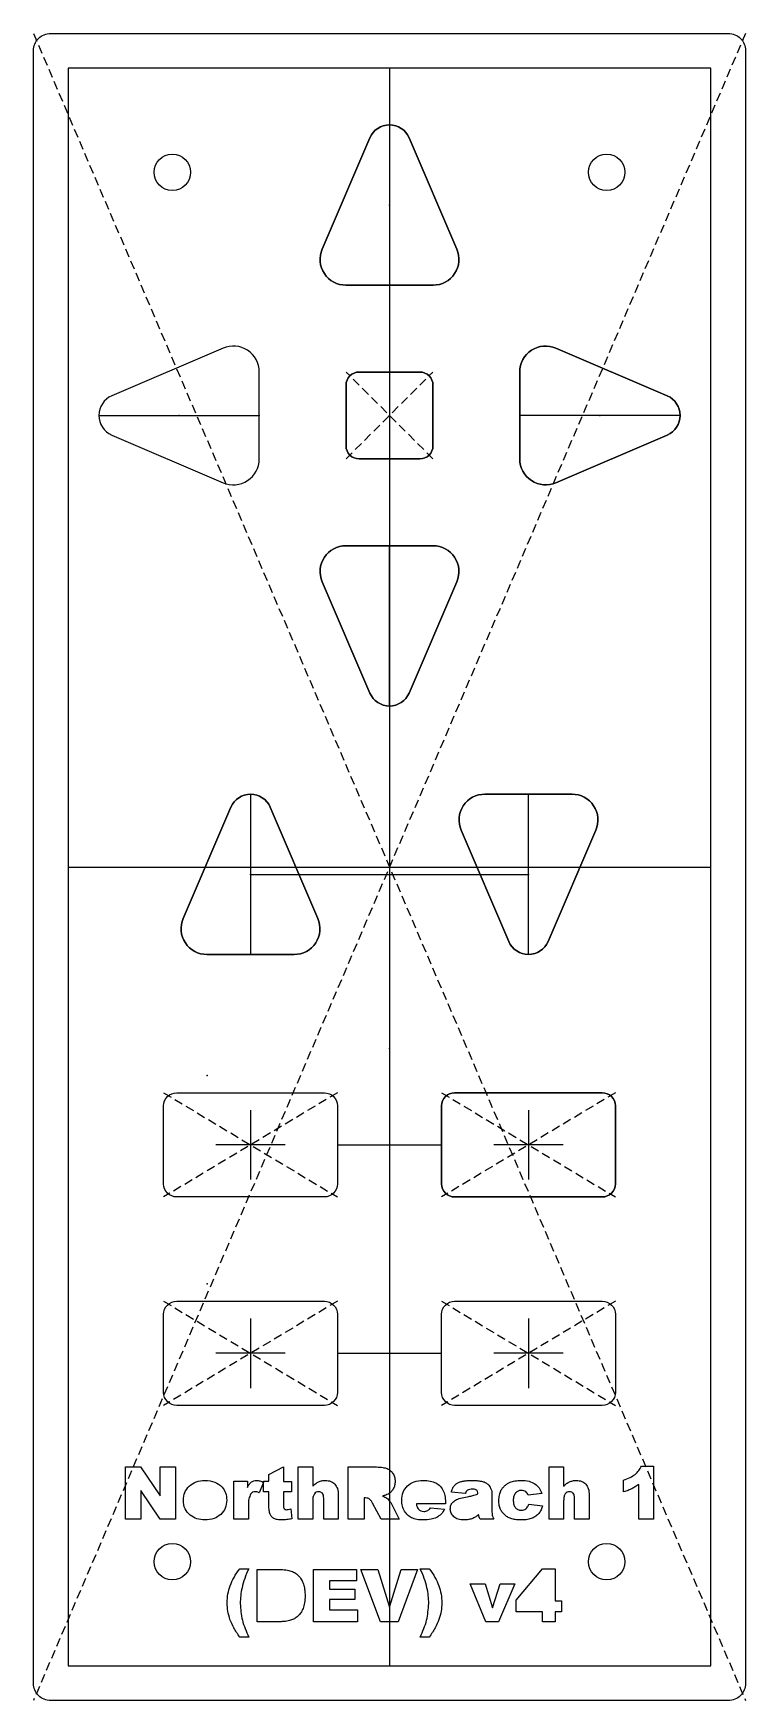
# Model space of a CAD drawing. Header units: millimetres. Extents: x 49.5 to 90.5, y -48 to 48.
import ezdxf

# ---------------------------------------------------------------- set-up
doc = ezdxf.new("R2010")
doc.units = ezdxf.units.MM
doc.linetypes.add('DASHED', pattern=[0.75, 0.5, -0.25])
doc.layers.get('0').update_dxf_attribs({"linetype": 'CONTINUOUS'})

msp = doc.modelspace()

# ---------------------------------------------------------------- linework, layer by layer
at = {"linetype": 'DASHED'}
for p, q in [((49.5, 48), (90.5, -48)), ((90.5, 48), (49.5, -48)), ((67.5, 23.5), (72.5, 28.5)), ((72.5, 23.5), (67.5, 28.5)), ((67, -13), (57, -19)), ((57, -13), (67, -19)), ((73, -13), (83, -19)), ((83, -13), (73, -19)), ((57, -25), (67, -31)), ((67, -25), (57, -31)), ((73, -25), (83, -31)), ((83, -25), (73, -31))]:
    msp.add_line(p, q, dxfattribs=at)
for p, q in [((70, 46), (70, -46)), ((70, 42.731), (70, 33.5)), ((53.269, 26), (62.5, 26)), ((86.731, 26), (77.5, 26)), ((70, 9.269), (70, 18.5)), ((62, 4.192), (62, -5.038)), ((62, 4.192), (62, -5.038)), ((78, -5.038), (78, 4.192)), ((51.5, 0), (88.5, 0)), ((62, -0.423), (78, -0.423)), ((62, -14), (62, -18)), ((78, -14), (78, -18)), ((64, -16), (60, -16)), ((67, -16), (73, -16)), ((80, -16), (76, -16)), ((62, -26), (62, -30)), ((78, -26), (78, -30)), ((64, -28), (60, -28)), ((67, -28), (73, -28)), ((80, -28), (76, -28)), ((63.061, -34.972), (63.896, -34.545)), ((63.896, -34.545), (63.896, -35.372)), ((64.751, -37.545), (64.751, -34.545)), ((64.751, -34.545), (65.584, -34.545)), ((65.584, -34.545), (65.584, -35.65)), ((67.614, -37.545), (67.614, -34.545)), ((67.614, -34.545), (69.159, -34.545)), ((79.192, -37.545), (79.193, -34.545)), ((79.193, -34.545), (80.025, -34.545)), ((80.025, -34.545), (80.025, -35.65)), ((84.505, -34.494), (85.195, -34.494)), ((85.195, -34.494), (85.194, -37.546)), ((61.039, -37.545), (61.039, -35.371)), ((61.039, -35.371), (61.819, -35.371)), ((61.819, -35.371), (61.819, -35.727)), ((62.75, -35.437), (62.492, -36.03)), ((62.754, -35.979), (62.754, -35.371)), ((62.754, -35.371), (63.061, -35.371)), ((63.061, -35.371), (63.061, -34.972)), ((63.896, -35.372), (64.354, -35.372)), ((64.354, -35.372), (64.354, -35.979)), ((83.476, -35.982), (83.476, -35.299)), ((63.061, -35.979), (62.754, -35.979)), ((63.061, -36.745), (63.061, -35.979)), ((64.354, -35.979), (63.896, -35.979)), ((63.896, -35.979), (63.896, -36.751)), ((66.212, -37.545), (66.212, -36.35)), ((67.049, -36.164), (67.049, -37.545)), ((68.545, -36.327), (68.545, -37.545)), ((68.627, -36.327), (68.545, -36.327)), ((74.361, -36.076), (73.565, -35.992)), ((75.898, -36.123), (75.898, -37.083)), ((78.767, -36.07), (77.983, -36.174)), ((80.654, -37.545), (80.654, -36.35)), ((81.491, -36.164), (81.491, -37.546)), ((84.351, -37.546), (84.351, -35.546)), ((61.876, -36.816), (61.876, -37.545)), ((64.323, -36.951), (64.385, -37.526)), ((65.584, -36.501), (65.584, -37.545)), ((69.517, -37.545), (69.022, -36.628)), ((70.117, -36.675), (70.565, -37.545)), ((73.219, -36.665), (71.549, -36.665)), ((72.351, -36.907), (73.172, -36.982)), ((73.219, -36.571), (73.219, -36.665)), ((78.018, -36.696), (78.81, -36.786)), ((80.025, -36.502), (80.025, -37.545)), ((61.876, -37.545), (61.039, -37.545)), ((65.584, -37.545), (64.751, -37.545)), ((67.049, -37.545), (66.212, -37.545)), ((68.545, -37.545), (67.614, -37.545)), ((70.565, -37.545), (69.517, -37.545)), ((76.002, -37.545), (75.22, -37.545)), ((80.025, -37.545), (79.192, -37.545)), ((81.491, -37.546), (80.654, -37.545)), ((85.194, -37.546), (84.351, -37.546)), ((61.377, -40.403), (61.897, -40.403)), ((62.38, -43.455), (62.38, -40.455)), ((62.38, -40.455), (63.757, -40.455)), ((71.771, -40.404), (72.291, -40.404)), ((63.757, -43.455), (62.38, -43.455)), ((61.897, -44.337), (61.377, -44.337)), ((72.291, -44.337), (71.771, -44.337))]:
    msp.add_line(p, q)
for points in [[(50.5, 48), (89.5, 48, -0.414214), (90.5, 47), (90.5, -47, -0.414214), (89.5, -48), (50.5, -48, -0.414214), (49.5, -47), (49.5, 47, -0.414214)], [(66.124, 35.577, 0.538437), (67.493, 33.5), (72.507, 33.5, 0.538437), (73.876, 35.577), (71.129, 41.986, 0.659396), (68.871, 41.986)], [(67.493, 33.5, -0.538437), (66.124, 35.577), (68.871, 41.986, -0.659396), (71.129, 41.986), (73.876, 35.577, -0.538437), (72.507, 33.5)], [(54.014, 27.129, 0.659396), (54.014, 24.871), (60.423, 22.124, 0.538437), (62.5, 23.493), (62.5, 28.507, 0.538437), (60.423, 29.876)], [(62.5, 23.493), (62.5, 28.507, 0.538437), (60.423, 29.876), (54.014, 27.129, 0.659396), (54.014, 24.871), (60.423, 22.124, 0.538437)], [(77.5, 23.493, 0.538437), (79.577, 22.124), (85.986, 24.871, 0.659396), (85.986, 27.129), (79.577, 29.876, 0.538437), (77.5, 28.507)], [(79.577, 22.124, -0.538437), (77.5, 23.493), (77.5, 28.507, -0.538437), (79.577, 29.876), (85.986, 27.129, -0.659396), (85.986, 24.871)], [(72.5, 27.75), (72.5, 24.25, -0.414214), (71.75, 23.5), (68.25, 23.5, -0.414214), (67.5, 24.25), (67.5, 27.75, -0.414214), (68.25, 28.5), (71.75, 28.5, -0.414214)], [(68.25, 28.5, 0.414214), (67.5, 27.75), (67.5, 24.25, 0.414214), (68.25, 23.5), (71.75, 23.5, 0.414214), (72.5, 24.25), (72.5, 27.75, 0.414214), (71.75, 28.5)], [(73.876, 16.423, 0.538437), (72.507, 18.5), (67.493, 18.5, 0.538437), (66.124, 16.423), (68.871, 10.014, 0.659396), (71.129, 10.014)], [(71.129, 10.014, -0.659396), (68.871, 10.014), (66.124, 16.423, -0.538437), (67.493, 18.5), (72.507, 18.5, -0.538437), (73.876, 16.423)], [(63.129, 3.448, 0.659396), (60.871, 3.448), (58.124, -2.962, 0.538437), (59.493, -5.038), (64.507, -5.038, 0.538437), (65.876, -2.962)], [(60.871, 3.448, -0.659396), (63.129, 3.448), (65.876, -2.962, -0.538437), (64.507, -5.038), (59.493, -5.038, -0.538437), (58.124, -2.962)], [(60.871, 3.448), (58.124, -2.962, 0.538437), (59.493, -5.038), (64.507, -5.038, 0.538437), (65.876, -2.962), (63.129, 3.448, 0.659396)], [(75.493, 4.192, 0.538437), (74.124, 2.116), (76.871, -4.294, 0.659396), (79.129, -4.294), (81.876, 2.116, 0.538437), (80.507, 4.192)], [(79.129, -4.294, -0.659396), (76.871, -4.294), (74.124, 2.116, -0.538437), (75.493, 4.192), (80.507, 4.192, -0.538437), (81.876, 2.116)], [(66.25, -19), (57.75, -19, -0.414214), (57, -18.25), (57, -13.75, -0.414214), (57.75, -13), (66.25, -13, -0.414214), (67, -13.75), (67, -18.25, -0.414214)], [(57.75, -13), (66.25, -13, -0.414214), (67, -13.75), (67, -18.25, -0.414214), (66.25, -19), (57.75, -19, -0.414214), (57, -18.25), (57, -13.75, -0.414214)], [(82.25, -19), (73.75, -19, -0.414214), (73, -18.25), (73, -13.75, -0.414214), (73.75, -13), (82.25, -13, -0.414214), (83, -13.75), (83, -18.25, -0.414214)], [(73, -18.25, 0.414214), (73.75, -19), (82.25, -19, 0.414214), (83, -18.25), (83, -13.75, 0.414214), (82.25, -13), (73.75, -13, 0.414214), (73, -13.75)], [(57, -30.25), (57, -25.75, -0.414214), (57.75, -25), (66.25, -25, -0.414214), (67, -25.75), (67, -30.25, -0.414214), (66.25, -31), (57.75, -31, -0.414214)], [(67, -25.75), (67, -30.25, -0.414214), (66.25, -31), (57.75, -31, -0.414214), (57, -30.25), (57, -25.75, -0.414214), (57.75, -25), (66.25, -25, -0.414214)], [(82.25, -31), (73.75, -31, -0.414214), (73, -30.25), (73, -25.75, -0.414214), (73.75, -25), (82.25, -25, -0.414214), (83, -25.75), (83, -30.25, -0.414214)], [(73, -30.25), (73, -25.75, -0.414214), (73.75, -25), (82.25, -25, -0.414214), (83, -25.75), (83, -30.25, -0.414214), (82.25, -31), (73.75, -31, -0.414214)]]:
    msp.add_lwpolyline(points, format="xyb", close=True)
for points in [[(51.5, -46), (88.5, -46), (88.5, 46), (51.5, 46)], [(55.677, -37.544), (54.806, -37.544), (54.806, -34.544), (55.671, -34.544), (56.801, -36.204), (56.801, -34.544), (57.675, -34.545), (57.675, -37.545), (56.801, -37.544), (55.677, -35.897)], [(68.155, -43.455), (65.626, -43.455), (65.626, -40.455), (68.11, -40.455), (68.11, -41.095), (66.555, -41.095), (66.555, -41.572), (67.998, -41.572), (67.997, -42.184), (66.555, -42.184), (66.555, -42.775), (68.155, -42.776)], [(70.496, -43.455), (69.491, -43.455), (68.358, -40.455), (69.328, -40.455), (70.003, -42.614), (70.668, -40.455), (71.609, -40.455)], [(79.527, -43.455), (78.8, -43.455), (78.8, -42.895), (77.282, -42.895), (77.282, -42.209), (78.8, -40.404), (79.527, -40.404), (79.527, -42.248), (79.903, -42.248), (79.903, -42.895), (79.527, -42.895)], [(76.283, -43.455), (75.544, -43.455), (74.64, -41.282), (75.508, -41.282), (75.929, -42.659), (76.365, -41.282), (77.206, -41.282)]]:
    msp.add_lwpolyline(points, close=True)
for centre in [(57.5, 40), (82.5, 40), (57.5, -40), (82.5, -40)]:
    msp.add_circle(centre, 1.05)
for points, knots in [([(69.159, -34.545), (69.286, -34.546), (69.508, -34.547), (69.724, -34.597), (69.816, -34.619)], [0, 0, 0, 0, 0.03795398, 0.06627782, 0.06627782, 0.06627782, 0.06627782]), ([(84.137, -34.969), (84.211, -34.901), (84.361, -34.764), (84.457, -34.585), (84.505, -34.494)], [0, 0, 0, 0, 0.03002778, 0.06047355, 0.06047355, 0.06047355, 0.06047355]), ([(58.469, -35.645), (58.595, -35.551), (58.864, -35.352), (59.198, -35.332), (59.375, -35.322)], [0, 0, 0, 0, 0.04630207, 0.09814684, 0.09814684, 0.09814684, 0.09814684]), ([(59.375, -35.322), (59.575, -35.333), (59.946, -35.353), (60.23, -35.591), (60.362, -35.701)], [0, 0, 0, 0, 0.0580752, 0.1082243, 0.1082243, 0.1082243, 0.1082243]), ([(61.819, -35.727), (61.853, -35.659), (61.912, -35.54), (62.009, -35.449), (62.05, -35.41)], [0, 0, 0, 0, 0.02258513, 0.03951902, 0.03951902, 0.03951902, 0.03951902]), ([(62.05, -35.41), (62.094, -35.385), (62.185, -35.331), (62.291, -35.325), (62.347, -35.322)], [0, 0, 0, 0, 0.01498636, 0.03135247, 0.03135247, 0.03135247, 0.03135247]), ([(62.347, -35.322), (62.412, -35.328), (62.553, -35.342), (62.681, -35.404), (62.75, -35.437)], [0, 0, 0, 0, 0.01949885, 0.0422143, 0.0422143, 0.0422143, 0.0422143]), ([(65.584, -35.65), (65.638, -35.597), (65.739, -35.497), (65.864, -35.429), (65.922, -35.398)], [0, 0, 0, 0, 0.02268313, 0.04230137, 0.04230137, 0.04230137, 0.04230137]), ([(65.922, -35.398), (65.982, -35.376), (66.11, -35.329), (66.247, -35.325), (66.319, -35.322)], [0, 0, 0, 0, 0.01917524, 0.04064369, 0.04064369, 0.04064369, 0.04064369]), ([(66.319, -35.322), (66.424, -35.329), (66.624, -35.342), (66.779, -35.469), (66.853, -35.529)], [0, 0, 0, 0, 0.03077457, 0.05857123, 0.05857123, 0.05857123, 0.05857123]), ([(69.816, -34.619), (69.888, -34.649), (70.033, -34.709), (70.132, -34.831), (70.182, -34.893)], [0, 0, 0, 0, 0.02306375, 0.04640308, 0.04640308, 0.04640308, 0.04640308]), ([(70.182, -34.893), (70.223, -34.965), (70.308, -35.115), (70.317, -35.288), (70.321, -35.378)], [0, 0, 0, 0, 0.02439496, 0.0510723, 0.0510723, 0.0510723, 0.0510723]), ([(70.321, -35.378), (70.318, -35.457), (70.311, -35.608), (70.246, -35.744), (70.215, -35.81)], [0, 0, 0, 0, 0.02342916, 0.04487085, 0.04487085, 0.04487085, 0.04487085]), ([(71.027, -35.638), (71.152, -35.546), (71.42, -35.35), (71.753, -35.332), (71.93, -35.323)], [0, 0, 0, 0, 0.0455454, 0.09745976, 0.09745976, 0.09745976, 0.09745976]), ([(71.93, -35.323), (72.071, -35.326), (72.325, -35.331), (72.561, -35.423), (72.667, -35.464)], [0, 0, 0, 0, 0.04189524, 0.07552958, 0.07552958, 0.07552958, 0.07552958]), ([(72.667, -35.464), (72.751, -35.516), (72.92, -35.621), (73.025, -35.789), (73.078, -35.873)], [0, 0, 0, 0, 0.0294099, 0.05872593, 0.05872593, 0.05872593, 0.05872593]), ([(73.694, -35.665), (73.727, -35.625), (73.797, -35.541), (73.89, -35.485), (73.939, -35.456)], [0, 0, 0, 0, 0.01534923, 0.03243383, 0.03243383, 0.03243383, 0.03243383]), ([(73.939, -35.456), (73.984, -35.435), (74.085, -35.389), (74.194, -35.369), (74.255, -35.358)], [0, 0, 0, 0, 0.01472592, 0.03311696, 0.03311696, 0.03311696, 0.03311696]), ([(74.255, -35.358), (74.324, -35.347), (74.468, -35.326), (74.613, -35.324), (74.688, -35.323)], [0, 0, 0, 0, 0.02103551, 0.04356236, 0.04356236, 0.04356236, 0.04356236]), ([(74.688, -35.323), (74.801, -35.324), (75.003, -35.325), (75.202, -35.353), (75.29, -35.366)], [0, 0, 0, 0, 0.0337824, 0.06037709, 0.06037709, 0.06037709, 0.06037709]), ([(75.29, -35.366), (75.362, -35.382), (75.5, -35.415), (75.614, -35.499), (75.669, -35.54)], [0, 0, 0, 0, 0.02178171, 0.0420602, 0.0420602, 0.0420602, 0.0420602]), ([(76.641, -35.618), (76.688, -35.577), (76.78, -35.5), (76.888, -35.448), (76.939, -35.423)], [0, 0, 0, 0, 0.0186344, 0.03577606, 0.03577606, 0.03577606, 0.03577606]), ([(76.939, -35.423), (77.031, -35.394), (77.234, -35.33), (77.447, -35.325), (77.564, -35.323)], [0, 0, 0, 0, 0.02877954, 0.06350521, 0.06350521, 0.06350521, 0.06350521]), ([(77.564, -35.323), (77.723, -35.326), (78.008, -35.332), (78.262, -35.458), (78.374, -35.513)], [0, 0, 0, 0, 0.04710304, 0.08413894, 0.08413894, 0.08413894, 0.08413894]), ([(78.374, -35.513), (78.461, -35.586), (78.641, -35.736), (78.724, -35.956), (78.767, -36.07)], [0, 0, 0, 0, 0.03342712, 0.06916951, 0.06916951, 0.06916951, 0.06916951]), ([(80.025, -35.65), (80.08, -35.597), (80.181, -35.498), (80.305, -35.43), (80.363, -35.399)], [0, 0, 0, 0, 0.02268322, 0.04230135, 0.04230135, 0.04230135, 0.04230135]), ([(80.363, -35.399), (80.423, -35.377), (80.552, -35.33), (80.688, -35.325), (80.76, -35.323)], [0, 0, 0, 0, 0.01917524, 0.04064333, 0.04064333, 0.04064333, 0.04064333]), ([(80.76, -35.323), (80.865, -35.33), (81.066, -35.343), (81.221, -35.47), (81.294, -35.53)], [0, 0, 0, 0, 0.03077469, 0.05857155, 0.05857155, 0.05857155, 0.05857155]), ([(83.476, -35.299), (83.605, -35.254), (83.84, -35.174), (84.044, -35.033), (84.137, -34.969)], [0, 0, 0, 0, 0.04070797, 0.07416219, 0.07416219, 0.07416219, 0.07416219]), ([(58.133, -36.464), (58.146, -36.307), (58.171, -35.998), (58.371, -35.761), (58.469, -35.645)], [0, 0, 0, 0, 0.04609738, 0.09045785, 0.09045785, 0.09045785, 0.09045785]), ([(58.53, -37.328), (58.414, -37.208), (58.18, -36.968), (58.149, -36.633), (58.133, -36.464)], [0, 0, 0, 0, 0.04832515, 0.09762911, 0.09762911, 0.09762911, 0.09762911]), ([(60.63, -36.452), (60.617, -36.61), (60.592, -36.92), (60.393, -37.158), (60.296, -37.274)], [0, 0, 0, 0, 0.04639005, 0.09074801, 0.09074801, 0.09074801, 0.09074801]), ([(60.362, -35.701), (60.44, -35.81), (60.6, -36.035), (60.62, -36.31), (60.63, -36.452)], [0, 0, 0, 0, 0.03951807, 0.08114234, 0.08114234, 0.08114234, 0.08114234]), ([(62.005, -36.104), (61.968, -36.194), (61.874, -36.421), (61.875, -36.667), (61.876, -36.816)], [0, 0, 0, 0, 0.02897988, 0.072993, 0.072993, 0.072993, 0.072993]), ([(62.259, -35.969), (62.207, -35.975), (62.105, -35.986), (62.038, -36.065), (62.005, -36.104)], [0, 0, 0, 0, 0.01491648, 0.02975702, 0.02975702, 0.02975702, 0.02975702]), ([(62.492, -36.03), (62.449, -36.013), (62.373, -35.982), (62.293, -35.973), (62.259, -35.969)], [0, 0, 0, 0, 0.0139792, 0.02422444, 0.02422444, 0.02422444, 0.02422444]), ([(65.678, -36.09), (65.651, -36.142), (65.584, -36.27), (65.584, -36.415), (65.584, -36.501)], [0, 0, 0, 0, 0.01750025, 0.04272962, 0.04272962, 0.04272962, 0.04272962]), ([(65.924, -35.975), (65.876, -35.98), (65.78, -35.989), (65.712, -36.056), (65.678, -36.09)], [0, 0, 0, 0, 0.01400686, 0.02784537, 0.02784537, 0.02784537, 0.02784537]), ([(66.137, -36.061), (66.108, -36.036), (66.047, -35.983), (65.966, -35.978), (65.924, -35.975)], [0, 0, 0, 0, 0.01115692, 0.02352109, 0.02352109, 0.02352109, 0.02352109]), ([(66.212, -36.35), (66.212, -36.29), (66.211, -36.187), (66.158, -36.098), (66.137, -36.061)], [0, 0, 0, 0, 0.01754781, 0.03029162, 0.03029162, 0.03029162, 0.03029162]), ([(66.853, -35.529), (66.91, -35.614), (67.038, -35.804), (67.045, -36.035), (67.049, -36.164)], [0, 0, 0, 0, 0.03005334, 0.06761996, 0.06761996, 0.06761996, 0.06761996]), ([(68.854, -36.397), (68.819, -36.377), (68.749, -36.336), (68.668, -36.33), (68.627, -36.327)], [0, 0, 0, 0, 0.01189778, 0.02404545, 0.02404545, 0.02404545, 0.02404545]), ([(69.022, -36.628), (68.995, -36.577), (68.95, -36.492), (68.882, -36.424), (68.854, -36.397)], [0, 0, 0, 0, 0.0171705, 0.02871733, 0.02871733, 0.02871733, 0.02871733]), ([(69.922, -36.102), (69.876, -36.126), (69.773, -36.178), (69.66, -36.206), (69.597, -36.221)], [0, 0, 0, 0, 0.01551818, 0.03473793, 0.03473793, 0.03473793, 0.03473793]), ([(69.597, -36.221), (69.646, -36.237), (69.73, -36.266), (69.806, -36.312), (69.838, -36.332)], [0, 0, 0, 0, 0.01535331, 0.02662328, 0.02662328, 0.02662328, 0.02662328]), ([(69.838, -36.332), (69.86, -36.35), (69.914, -36.398), (69.959, -36.455), (69.986, -36.489)], [0, 0, 0, 0, 0.00850749, 0.02160884, 0.02160884, 0.02160884, 0.02160884]), ([(70.215, -35.81), (70.176, -35.867), (70.097, -35.983), (69.981, -36.062), (69.922, -36.102)], [0, 0, 0, 0, 0.02064031, 0.04171121, 0.04171121, 0.04171121, 0.04171121]), ([(70.702, -36.463), (70.714, -36.303), (70.736, -35.993), (70.933, -35.754), (71.027, -35.638)], [0, 0, 0, 0, 0.04680706, 0.09060907, 0.09060907, 0.09060907, 0.09060907]), ([(70.864, -37.087), (70.817, -36.992), (70.719, -36.796), (70.708, -36.576), (70.702, -36.463)], [0, 0, 0, 0, 0.03134517, 0.06509758, 0.06509758, 0.06509758, 0.06509758]), ([(73.078, -35.873), (73.119, -35.975), (73.209, -36.198), (73.216, -36.44), (73.219, -36.571)], [0, 0, 0, 0, 0.03261634, 0.07170852, 0.07170852, 0.07170852, 0.07170852]), ([(73.565, -35.992), (73.58, -35.929), (73.607, -35.813), (73.667, -35.711), (73.694, -35.665)], [0, 0, 0, 0, 0.01941, 0.0353601, 0.0353601, 0.0353601, 0.0353601]), ([(73.645, -36.563), (73.711, -36.512), (73.87, -36.39), (74.067, -36.349), (74.181, -36.326)], [0, 0, 0, 0, 0.02491636, 0.05929604, 0.05929604, 0.05929604, 0.05929604]), ([(74.181, -36.326), (74.31, -36.3), (74.513, -36.259), (74.715, -36.212), (74.789, -36.195)], [0, 0, 0, 0, 0.03944138, 0.06217665, 0.06217665, 0.06217665, 0.06217665]), ([(74.49, -35.884), (74.464, -35.907), (74.404, -35.959), (74.377, -36.034), (74.361, -36.076)], [0, 0, 0, 0, 0.01031057, 0.02346813, 0.02346813, 0.02346813, 0.02346813]), ([(74.797, -35.818), (74.736, -35.819), (74.629, -35.821), (74.532, -35.865), (74.49, -35.884)], [0, 0, 0, 0, 0.01798063, 0.03168117, 0.03168117, 0.03168117, 0.03168117]), ([(74.789, -36.195), (74.837, -36.18), (74.936, -36.151), (75.033, -36.114), (75.083, -36.094)], [0, 0, 0, 0, 0.01500021, 0.03113771, 0.03113771, 0.03113771, 0.03113771]), ([(75.02, -35.879), (74.992, -35.862), (74.924, -35.819), (74.843, -35.819), (74.797, -35.818)], [0, 0, 0, 0, 0.00988598, 0.02352978, 0.02352978, 0.02352978, 0.02352978]), ([(75.083, -36.094), (75.083, -36.049), (75.082, -35.971), (75.038, -35.907), (75.02, -35.879)], [0, 0, 0, 0, 0.01314178, 0.02283164, 0.02283164, 0.02283164, 0.02283164]), ([(75.669, -35.54), (75.703, -35.575), (75.776, -35.652), (75.815, -35.75), (75.836, -35.802)], [0, 0, 0, 0, 0.01466065, 0.03136408, 0.03136408, 0.03136408, 0.03136408]), ([(75.836, -35.802), (75.854, -35.856), (75.889, -35.96), (75.895, -36.07), (75.898, -36.123)], [0, 0, 0, 0, 0.01705553, 0.03283632, 0.03283632, 0.03283632, 0.03283632]), ([(76.297, -36.469), (76.3, -36.365), (76.306, -36.172), (76.378, -35.993), (76.411, -35.91)], [0, 0, 0, 0, 0.03088011, 0.05742924, 0.05742924, 0.05742924, 0.05742924]), ([(76.391, -36.985), (76.364, -36.91), (76.303, -36.744), (76.299, -36.567), (76.297, -36.469)], [0, 0, 0, 0, 0.02368906, 0.05274087, 0.05274087, 0.05274087, 0.05274087]), ([(76.411, -35.91), (76.442, -35.857), (76.505, -35.748), (76.595, -35.662), (76.641, -35.618)], [0, 0, 0, 0, 0.01840652, 0.03733398, 0.03733398, 0.03733398, 0.03733398]), ([(77.253, -36.043), (77.216, -36.104), (77.132, -36.24), (77.128, -36.401), (77.126, -36.491)], [0, 0, 0, 0, 0.02086697, 0.04730283, 0.04730283, 0.04730283, 0.04730283]), ([(77.588, -35.894), (77.523, -35.9), (77.394, -35.911), (77.299, -36), (77.253, -36.043)], [0, 0, 0, 0, 0.01909325, 0.03768477, 0.03768477, 0.03768477, 0.03768477]), ([(77.848, -35.966), (77.811, -35.945), (77.731, -35.899), (77.638, -35.896), (77.588, -35.894)], [0, 0, 0, 0, 0.0125175, 0.02730905, 0.02730905, 0.02730905, 0.02730905]), ([(77.983, -36.174), (77.969, -36.131), (77.942, -36.05), (77.878, -35.993), (77.848, -35.966)], [0, 0, 0, 0, 0.013247, 0.02526071, 0.02526071, 0.02526071, 0.02526071]), ([(80.119, -36.09), (80.092, -36.143), (80.026, -36.271), (80.025, -36.416), (80.025, -36.502)], [0, 0, 0, 0, 0.0175003, 0.04272964, 0.04272964, 0.04272964, 0.04272964]), ([(80.365, -35.976), (80.317, -35.981), (80.222, -35.99), (80.153, -36.057), (80.119, -36.09)], [0, 0, 0, 0, 0.01400686, 0.02784537, 0.02784537, 0.02784537, 0.02784537]), ([(80.578, -36.062), (80.549, -36.037), (80.488, -35.984), (80.407, -35.979), (80.365, -35.976)], [0, 0, 0, 0, 0.01115682, 0.023521, 0.023521, 0.023521, 0.023521]), ([(80.654, -36.35), (80.653, -36.291), (80.652, -36.187), (80.6, -36.099), (80.578, -36.062)], [0, 0, 0, 0, 0.01754782, 0.03029158, 0.03029158, 0.03029158, 0.03029158]), ([(81.294, -35.53), (81.351, -35.614), (81.48, -35.805), (81.487, -36.036), (81.491, -36.164)], [0, 0, 0, 0, 0.03005334, 0.06761996, 0.06761996, 0.06761996, 0.06761996]), ([(83.954, -35.798), (83.883, -35.831), (83.728, -35.903), (83.564, -35.954), (83.476, -35.982)], [0, 0, 0, 0, 0.02345874, 0.05135028, 0.05135028, 0.05135028, 0.05135028]), ([(84.351, -35.546), (84.285, -35.595), (84.159, -35.688), (84.02, -35.762), (83.954, -35.798)], [0, 0, 0, 0, 0.02458096, 0.047057, 0.047057, 0.047057, 0.047057]), ([(59.377, -37.594), (59.215, -37.586), (58.908, -37.57), (58.651, -37.405), (58.53, -37.328)], [0, 0, 0, 0, 0.04783834, 0.09018042, 0.09018042, 0.09018042, 0.09018042]), ([(60.296, -37.274), (60.169, -37.367), (59.897, -37.567), (59.558, -37.584), (59.377, -37.594)], [0, 0, 0, 0, 0.04622952, 0.09917087, 0.09917087, 0.09917087, 0.09917087]), ([(63.13, -37.273), (63.11, -37.202), (63.061, -37.03), (63.061, -36.85), (63.061, -36.745)], [0, 0, 0, 0, 0.02201219, 0.05347231, 0.05347231, 0.05347231, 0.05347231]), ([(63.349, -37.514), (63.303, -37.484), (63.21, -37.422), (63.157, -37.323), (63.13, -37.273)], [0, 0, 0, 0, 0.01629231, 0.03306654, 0.03306654, 0.03306654, 0.03306654]), ([(63.896, -36.751), (63.895, -36.79), (63.895, -36.853), (63.915, -36.912), (63.922, -36.935)], [0, 0, 0, 0, 0.01158119, 0.018721, 0.018721, 0.018721, 0.018721]), ([(63.922, -36.935), (63.94, -36.955), (63.977, -36.999), (64.035, -37.003), (64.066, -37.005)], [0, 0, 0, 0, 0.00767458, 0.01654409, 0.01654409, 0.01654409, 0.01654409]), ([(64.066, -37.005), (64.103, -37.001), (64.19, -36.993), (64.275, -36.967), (64.323, -36.951)], [0, 0, 0, 0, 0.01113023, 0.02639496, 0.02639496, 0.02639496, 0.02639496]), ([(69.986, -36.489), (70.014, -36.524), (70.062, -36.583), (70.101, -36.649), (70.117, -36.675)], [0, 0, 0, 0, 0.01346592, 0.02279333, 0.02279333, 0.02279333, 0.02279333]), ([(71.275, -37.473), (71.195, -37.425), (71.03, -37.326), (70.92, -37.168), (70.864, -37.087)], [0, 0, 0, 0, 0.02763237, 0.0570271, 0.0570271, 0.0570271, 0.0570271]), ([(71.549, -36.665), (71.557, -36.725), (71.572, -36.833), (71.631, -36.924), (71.658, -36.964)], [0, 0, 0, 0, 0.0179124, 0.03213922, 0.03213922, 0.03213922, 0.03213922]), ([(71.658, -36.964), (71.701, -37.005), (71.79, -37.089), (71.911, -37.1), (71.973, -37.105)], [0, 0, 0, 0, 0.01748689, 0.03543629, 0.03543629, 0.03543629, 0.03543629]), ([(71.973, -37.105), (72.013, -37.102), (72.095, -37.097), (72.169, -37.062), (72.206, -37.044)], [0, 0, 0, 0, 0.01206934, 0.02432458, 0.02432458, 0.02432458, 0.02432458]), ([(72.206, -37.044), (72.23, -37.027), (72.285, -36.988), (72.328, -36.936), (72.351, -36.907)], [0, 0, 0, 0, 0.00883066, 0.02005994, 0.02005994, 0.02005994, 0.02005994]), ([(73.172, -36.982), (73.109, -37.082), (72.99, -37.271), (72.805, -37.395), (72.718, -37.453)], [0, 0, 0, 0, 0.03497356, 0.06606027, 0.06606027, 0.06606027, 0.06606027]), ([(73.499, -36.97), (73.504, -36.892), (73.514, -36.743), (73.602, -36.621), (73.645, -36.563)], [0, 0, 0, 0, 0.0228519, 0.04403195, 0.04403195, 0.04403195, 0.04403195]), ([(73.7, -37.414), (73.641, -37.351), (73.525, -37.225), (73.508, -37.055), (73.499, -36.97)], [0, 0, 0, 0, 0.02510912, 0.04992175, 0.04992175, 0.04992175, 0.04992175]), ([(74.291, -37.594), (74.174, -37.59), (73.959, -37.583), (73.781, -37.467), (73.7, -37.414)], [0, 0, 0, 0, 0.03452077, 0.06286084, 0.06286084, 0.06286084, 0.06286084]), ([(75.13, -37.279), (75.078, -37.327), (74.98, -37.417), (74.861, -37.476), (74.805, -37.504)], [0, 0, 0, 0, 0.02118373, 0.03973334, 0.03973334, 0.03973334, 0.03973334]), ([(75.159, -37.418), (75.154, -37.399), (75.142, -37.353), (75.135, -37.307), (75.13, -37.279)], [0, 0, 0, 0, 0.00590622, 0.01421625, 0.01421625, 0.01421625, 0.01421625]), ([(75.22, -37.545), (75.207, -37.521), (75.184, -37.48), (75.166, -37.436), (75.159, -37.418)], [0, 0, 0, 0, 0.00832998, 0.01410708, 0.01410708, 0.01410708, 0.01410708]), ([(75.898, -37.083), (75.898, -37.129), (75.899, -37.21), (75.911, -37.29), (75.916, -37.324)], [0, 0, 0, 0, 0.01371849, 0.02424605, 0.02424605, 0.02424605, 0.02424605]), ([(75.916, -37.324), (75.926, -37.357), (75.949, -37.433), (75.983, -37.505), (76.002, -37.545)], [0, 0, 0, 0, 0.01032208, 0.0237447, 0.0237447, 0.0237447, 0.0237447]), ([(76.651, -37.324), (76.599, -37.274), (76.495, -37.174), (76.425, -37.047), (76.391, -36.985)], [0, 0, 0, 0, 0.02160769, 0.04299094, 0.04299094, 0.04299094, 0.04299094]), ([(77.046, -37.533), (76.973, -37.509), (76.83, -37.46), (76.71, -37.369), (76.651, -37.324)], [0, 0, 0, 0, 0.02296189, 0.04494172, 0.04494172, 0.04494172, 0.04494172]), ([(77.126, -36.491), (77.129, -36.573), (77.134, -36.721), (77.216, -36.843), (77.252, -36.899)], [0, 0, 0, 0, 0.02379692, 0.04339991, 0.04339991, 0.04339991, 0.04339991]), ([(77.252, -36.899), (77.298, -36.939), (77.39, -37.021), (77.513, -37.032), (77.576, -37.038)], [0, 0, 0, 0, 0.01780633, 0.03604687, 0.03604687, 0.03604687, 0.03604687]), ([(77.576, -37.038), (77.627, -37.035), (77.726, -37.03), (77.81, -36.978), (77.85, -36.954)], [0, 0, 0, 0, 0.01518642, 0.02907443, 0.02907443, 0.02907443, 0.02907443]), ([(77.85, -36.954), (77.886, -36.92), (77.962, -36.848), (77.999, -36.749), (78.018, -36.696)], [0, 0, 0, 0, 0.01448182, 0.03114694, 0.03114694, 0.03114694, 0.03114694]), ([(78.595, -37.216), (78.541, -37.273), (78.43, -37.39), (78.286, -37.46), (78.212, -37.496)], [0, 0, 0, 0, 0.02338066, 0.04777951, 0.04777951, 0.04777951, 0.04777951]), ([(78.81, -36.786), (78.785, -36.865), (78.737, -37.02), (78.641, -37.152), (78.595, -37.216)], [0, 0, 0, 0, 0.02468763, 0.04832881, 0.04832881, 0.04832881, 0.04832881]), ([(63.808, -37.594), (63.717, -37.593), (63.559, -37.592), (63.411, -37.537), (63.349, -37.514)], [0, 0, 0, 0, 0.02708593, 0.04684128, 0.04684128, 0.04684128, 0.04684128]), ([(64.385, -37.526), (64.286, -37.546), (64.095, -37.584), (63.901, -37.591), (63.808, -37.594)], [0, 0, 0, 0, 0.03030344, 0.05818543, 0.05818543, 0.05818543, 0.05818543]), ([(71.954, -37.594), (71.824, -37.592), (71.591, -37.588), (71.372, -37.509), (71.275, -37.473)], [0, 0, 0, 0, 0.03869225, 0.06942236, 0.06942236, 0.06942236, 0.06942236]), ([(72.718, -37.453), (72.611, -37.494), (72.366, -37.588), (72.103, -37.592), (71.954, -37.594)], [0, 0, 0, 0, 0.03407161, 0.07815918, 0.07815918, 0.07815918, 0.07815918]), ([(74.805, -37.504), (74.726, -37.531), (74.559, -37.586), (74.384, -37.591), (74.291, -37.594)], [0, 0, 0, 0, 0.0248275, 0.05239206, 0.05239206, 0.05239206, 0.05239206]), ([(77.623, -37.597), (77.517, -37.595), (77.322, -37.592), (77.132, -37.552), (77.046, -37.533)], [0, 0, 0, 0, 0.03175883, 0.05817982, 0.05817982, 0.05817982, 0.05817982]), ([(78.212, -37.496), (78.125, -37.525), (77.934, -37.59), (77.733, -37.594), (77.623, -37.597)], [0, 0, 0, 0, 0.02735039, 0.06008602, 0.06008602, 0.06008602, 0.06008602]), ([(60.827, -41.38), (60.896, -41.218), (61.043, -40.872), (61.261, -40.566), (61.377, -40.403)], [0, 0, 0, 0, 0.052665, 0.1123598, 0.1123598, 0.1123598, 0.1123598]), ([(61.897, -40.403), (61.815, -40.592), (61.661, -40.949), (61.559, -41.324), (61.51, -41.5)], [0, 0, 0, 0, 0.06158, 0.1164381, 0.1164381, 0.1164381, 0.1164381]), ([(63.757, -40.455), (63.881, -40.457), (64.106, -40.462), (64.319, -40.533), (64.414, -40.565)], [0, 0, 0, 0, 0.03688741, 0.06695728, 0.06695728, 0.06695728, 0.06695728]), ([(64.414, -40.565), (64.494, -40.606), (64.652, -40.686), (64.771, -40.817), (64.83, -40.882)], [0, 0, 0, 0, 0.0266212, 0.05266831, 0.05266831, 0.05266831, 0.05266831]), ([(64.83, -40.882), (64.881, -40.955), (64.985, -41.103), (65.039, -41.275), (65.067, -41.363)], [0, 0, 0, 0, 0.02644237, 0.0539143, 0.0539143, 0.0539143, 0.0539143]), ([(72.158, -41.501), (72.11, -41.324), (72.008, -40.949), (71.853, -40.593), (71.771, -40.404)], [-0.116438, -0.116438, -0.116438, -0.116438, -0.06158, 0, 0, 0, 0]), ([(72.291, -40.404), (72.407, -40.566), (72.625, -40.872), (72.771, -41.218), (72.839, -41.38)], [-0.1122671, -0.1122671, -0.1122671, -0.1122671, -0.0526003, 0, 0, 0, 0]), ([(60.659, -42.364), (60.666, -42.194), (60.679, -41.859), (60.778, -41.538), (60.827, -41.38)], [0, 0, 0, 0, 0.0506685, 0.1002296, 0.1002296, 0.1002296, 0.1002296]), ([(61.51, -41.5), (61.481, -41.647), (61.421, -41.948), (61.414, -42.256), (61.41, -42.413)], [0, 0, 0, 0, 0.0448371, 0.09197062, 0.09197062, 0.09197062, 0.09197062]), ([(65.141, -41.945), (65.139, -42.088), (65.136, -42.343), (65.062, -42.586), (65.03, -42.691)], [0, 0, 0, 0, 0.04280753, 0.0758389, 0.0758389, 0.0758389, 0.0758389]), ([(65.067, -41.363), (65.089, -41.457), (65.132, -41.648), (65.138, -41.845), (65.141, -41.945)], [0, 0, 0, 0, 0.02877558, 0.05870948, 0.05870948, 0.05870948, 0.05870948]), ([(72.258, -42.413), (72.254, -42.256), (72.247, -41.949), (72.187, -41.648), (72.158, -41.501)], [-0.09197066, -0.09197066, -0.09197066, -0.09197066, -0.04483714, 0, 0, 0, 0]), ([(72.839, -41.38), (72.889, -41.539), (72.989, -41.859), (73.002, -42.195), (73.009, -42.364)], [-0.100273, -0.100273, -0.100273, -0.100273, -0.0506727, 0, 0, 0, 0]), ([(60.819, -43.32), (60.772, -43.165), (60.678, -42.853), (60.666, -42.528), (60.659, -42.364)], [0, 0, 0, 0, 0.04821841, 0.09723855, 0.09723855, 0.09723855, 0.09723855]), ([(61.41, -42.413), (61.434, -42.733), (61.483, -43.403), (61.755, -44.017), (61.897, -44.337)], [0, 0, 0, 0, 0.0956283, 0.1997558, 0.1997558, 0.1997558, 0.1997558]), ([(64.727, -43.136), (64.663, -43.19), (64.538, -43.294), (64.384, -43.347), (64.31, -43.373)], [0, 0, 0, 0, 0.02502829, 0.04838102, 0.04838102, 0.04838102, 0.04838102]), ([(65.03, -42.691), (64.991, -42.775), (64.914, -42.94), (64.789, -43.071), (64.727, -43.136)], [0, 0, 0, 0, 0.02755698, 0.05407584, 0.05407584, 0.05407584, 0.05407584]), ([(71.771, -44.337), (71.913, -44.017), (72.185, -43.403), (72.234, -42.734), (72.258, -42.413)], [-0.1997557, -0.1997557, -0.1997557, -0.1997557, -0.0956283, 0, 0, 0, 0]), ([(73.009, -42.364), (73.003, -42.528), (72.99, -42.854), (72.895, -43.165), (72.847, -43.32)], [-0.09728108, -0.09728108, -0.09728108, -0.09728108, -0.04825674, 0, 0, 0, 0]), ([(61.377, -44.337), (61.258, -44.162), (61.039, -43.841), (60.887, -43.483), (60.819, -43.32)], [0, 0, 0, 0, 0.0633456, 0.1162963, 0.1162963, 0.1162963, 0.1162963]), ([(64.31, -43.373), (64.213, -43.397), (64.032, -43.442), (63.845, -43.451), (63.757, -43.455)], [0, 0, 0, 0, 0.02970012, 0.05597355, 0.05597355, 0.05597355, 0.05597355]), ([(72.847, -43.32), (72.779, -43.483), (72.629, -43.841), (72.41, -44.162), (72.291, -44.337)], [-0.1162052, -0.1162052, -0.1162052, -0.1162052, -0.0633183, 0, 0, 0, 0])]:
    msp.add_open_spline(points, degree=3, knots=knots)
for p in [(70, 38.115), (70, 38.115), (70, 38.115), (70, 33.5), (57.885, 26), (57.885, 26), (57.885, 26), (62.5, 26), (70, 26), (77.5, 26), (82.115, 26), (82.115, 26), (82.115, 26), (70, 18.5), (70, 13.885), (70, 13.885), (70, 13.885), (78, 4.192), (70, 0), (62, -0.423), (62, -0.423), (62, -0.423), (70, -0.423), (78, -0.423), (78, -0.423), (62, -5.038), (62, -5.038), (70.001, -10.446), (59.5, -12), (62, -16), (62, -16), (70, -16), (78, -16), (78, -16), (59.5, -24), (62, -28), (62, -28), (70, -28), (78, -28), (78, -28)]:
    msp.add_point(p)

doc.saveas('drawing.dxf')
